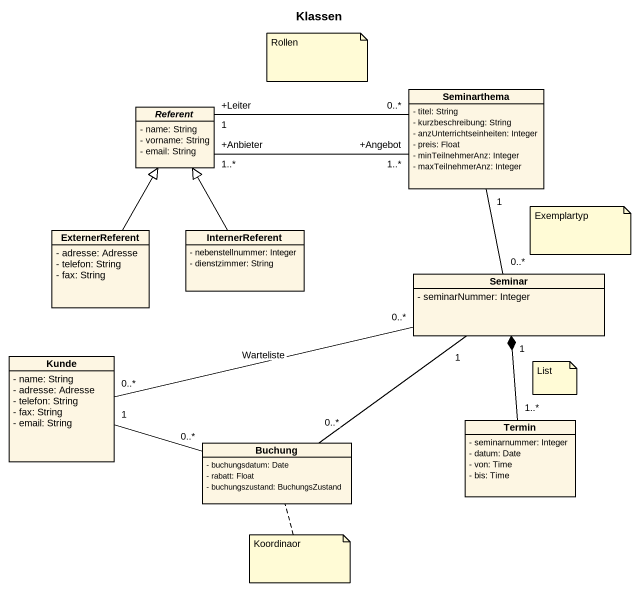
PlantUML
@startuml
title Klassen
hide circle
hide empty members
skinparam classAttributeIconSize 0
abstract class Referent {
  - name: String
  - vorname: String
  - email: String
}
class Seminarthema {
  - titel: String
  - kurzbeschreibung: String
  - anzUnterrichtseinheiten: Integer
  - preis: Float
  - minTeilnehmerAnz: Integer
  - maxTeilnehmerAnz: Integer
}
class ExternerReferent {
  - adresse: Adresse
  - telefon: String
  - fax: String
}
class InternerReferent {
  - nebenstellnummer: Integer
  - dienstzimmer: String
}
class Seminar {
  - seminarNummer: Integer
}
class Kunde {
  - name: String
  - adresse: Adresse
  - telefon: String
  - fax: String
  - email: String
}
class Termin {
  - seminarnummer: Integer
  - datum: Date
  - von: Time
  - bis: Time
}
class Buchung {
  - buchungsdatum: Date
  - rabatt: Float
  - buchungszustand: BuchungsZustand
}
Referent "+Anbieter\n1..*" -right- "+Angebot\n1..*" Seminarthema
Referent "+Leiter\n1" -right- "0..*" Seminarthema
Seminarthema "1" -- "0..*" Seminar
ExternerReferent -up-|> Referent
InternerReferent -up-|> Referent
Kunde "0..*" -right- "0..*" Seminar : Warteliste
Kunde "1" -right- "0..*" Buchung
Termin "1..*" -up-* "1" Seminar
Buchung "0..*" -up- "1" Seminar
note as N1
  Rollen
end note
note as N2
  Exemplartyp
end note
note as N3
  List
end note
note bottom of Buchung : Koordinaor
@enduml
